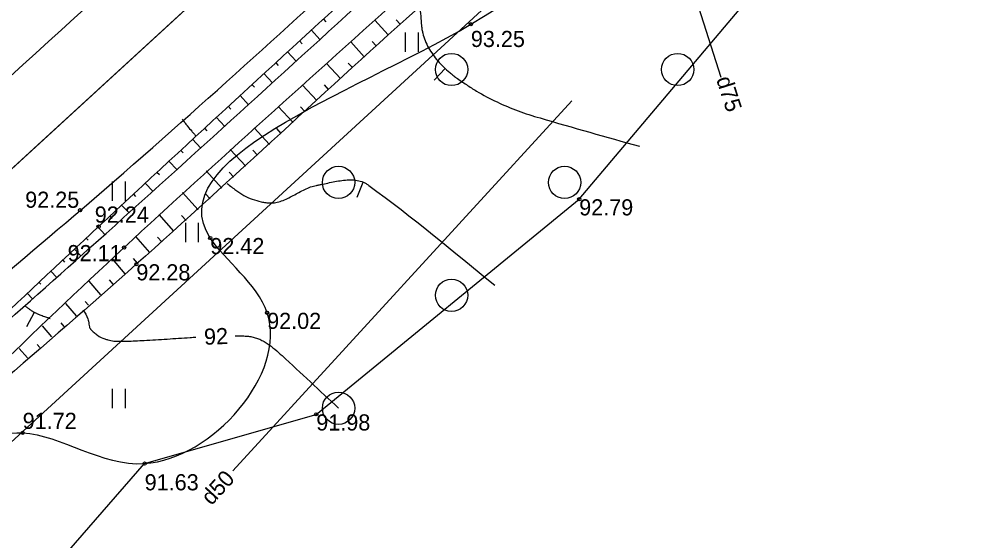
# Model space of a CAD drawing. Extents: x 551610 to 552368, y 324982 to 326143.
# Drawn here: x 551768.61 to 551798.02, y 325268.41 to 325284.57 of the extents above; entities that cross this region are included whole.
import ezdxf

# ---------------------------------------------------------------- set-up
doc = ezdxf.new("R2010")
doc.units = 0
for name, color, linetype in [('CELI_CMAL_####_####_#', 7, 'Continuous'), ('DREN_VADP_####_####_#', 7, 'Continuous'), ('DREN_VADP_####_TKST_#', 7, 'Continuous'), ('DREN_VADP_KLKT_####_#', 7, 'Continuous'), ('DREN_VADP_KLKT_TKST_#', 7, 'Continuous'), ('RAMI_UZMR_####_####_#', 7, 'Continuous'), ('RELJ_AATZ_####_TKST_#', 7, 'Continuous'), ('RELJ_ELEM_####_####_#', 7, 'Continuous'), ('RELJ_HORZ_####_TKST_#', 7, 'Continuous'), ('RELJ_HORZ_PAMT_####_#', 7, 'Continuous'), ('RELJ_HORZ_RESN_####_#', 7, 'Continuous'), ('RELJ_NOGA_####_####_#', 7, 'Continuous'), ('RELJ_NOGL_####_####_#', 7, 'Continuous'), ('ROBZ_IERR_####_####_#', 7, 'Continuous'), ('ROBZ_PROJ_####_####_#', 7, 'Continuous'), ('ROBZ_UZMR_####_####_#', 7, 'Continuous'), ('TERT_ELEM_####_####_#', 7, 'Continuous'), ('TERT_KONT_####_####_#', 7, 'Continuous')]:
    doc.layers.add(name, color=color, linetype=linetype)

msp = doc.modelspace()

# ---------------------------------------------------------------- linework, layer by layer
at = {"layer": 'CELI_CMAL_####_####_#'}
for points in [[(551754.2439999998, 325262.534), (551754.244, 325262.53400000004), (551763.48, 325271.782), (551770.302, 325278.46400000004), (551779.4010000001, 325286.587), (551789.108, 325295.262), (551795.0087323809, 325300.2572601932), (551798.0009402771, 325302.70637850364), (551800.9380000001, 325305.207), (551807.3503541797, 325310.742704979), (551810.5351232454, 325313.5299534874), (551813.76, 325316.271), (551826.8520000001, 325326.626)], [(551782.413, 325295.535), (551777.4820000001, 325291.074), (551764.7640000001, 325279.524), (551750.088, 325265.539), (551739.117, 325253.881), (551729.333, 325242.199), (551722.878, 325233.479), (551715.226, 325221.006), (551708.5060000002, 325208.21900000004), (551699.147, 325178.327), (551697.8790000001, 325163.82800000004), (551698.1310000002, 325147.0790000001), (551697.788, 325133.32200000004), (551697.162, 325123.276), (551695.5750000001, 325111.73500000004), (551693.14, 325100.661), (551688.204, 325089.944), (551685.1560000001, 325085.248), (551675.056, 325077.519), (551669.724, 325076.946), (551666.32, 325077.236), (551652.4080000002, 325080.31700000004)]]:
    msp.add_spline(points, degree=3, dxfattribs=at)
at = {"layer": 'DREN_VADP_####_####_#'}
msp.add_lwpolyline([(551785.7207000004, 325282.02490000054), (551775.2259025783, 325270.55417764105)], dxfattribs=at)
at = {"layer": 'DREN_VADP_KLKT_####_#'}
msp.add_lwpolyline([(551789.4911000002, 325285.4296000004), (551790.3399735402, 325282.76553019823)], dxfattribs=at)
at = {"layer": 'RAMI_UZMR_####_####_#'}
msp.add_lwpolyline([(551750.4300000002, 325254.32200000004), (551759.091, 325258.74), (551762.551, 325259.36200000014), (551772.496, 325270.7850000001), (551777.8100000002, 325272.309), (551785.9520000002, 325278.97700000013), (551794.791, 325289.4590000001), (551807.65, 325297.978), (551819.346, 325307.7360000001), (551822.2100000001, 325310.8290000001), (551827.2120000002, 325313.7420000001), (551831.187, 325317.82200000004), (551836.0850000001, 325323.65400000004), (551844.3520000001, 325327.67800000013), (551852.07, 325335.114), (551870.263, 325351.278), (551877.998, 325358.386), (551880.083, 325360.283), (551889.174, 325368.30800000014), (551894.2780000002, 325373.55), (551898.5800000001, 325376.03100000013), (551903.6830000001, 325379.648), (551915.485, 325389.276), (551920.586, 325393.516)], dxfattribs=at)
at = {"layer": 'RELJ_ELEM_####_####_#'}
for centre in [(551782.597, 325284.402), (551785.9520000002, 325278.977), (551770.4960284407, 325278.63635190943), (551771.07, 325278.13), (551774.5280000002, 325277.776), (551771.86, 325277.4810000001), (551772.238, 325276.963), (551776.289, 325275.45800000004), (551777.8100000002, 325272.309), (551768.72, 325271.736), (551772.496, 325270.785)]:
    msp.add_circle(centre, 0.05, dxfattribs=at)
at = {"layer": 'RELJ_HORZ_PAMT_####_#'}
for p, q in [((551781.4593729314, 325282.66750161356), (551781.8012801366, 325283.03232960467)), ((551779.0727008139, 325279.04693940625), (551779.2627282446, 325279.50942137954))]:
    msp.add_line(p, q, dxfattribs=at)
for points in [[(551781.0211657637, 325284.9556647921), (551781.0696694076, 325284.36108719016), (551781.0843138404, 325284.2411618296), (551781.108202192, 325284.12328644865), (551781.1818078285, 325283.89410023397), (551781.4190150811, 325283.46488825476), (551781.7508460104, 325283.0800849911), (551781.9427312427, 325282.90640967106), (551782.0435013314, 325282.8246163715), (551782.1468554607, 325282.7463241818), (551782.4576266336, 325282.5296836899), (551782.7707386474, 325282.3327046323), (551783.4068966853, 325281.9929320549), (551784.0611525464, 325281.71740891895), (551784.3968868396, 325281.6007416633), (551784.7393292033, 325281.49653769395), (551787.81635, 325280.62179999996)], [(551773.6574904417, 325281.46418935), (551773.6829076535, 325281.4292742868), (551773.753754043, 325281.3332646291), (551773.789892838, 325281.2858318843), (551773.8082107076, 325281.26231415226), (551773.8267207292, 325281.23895003524), (551773.9533371871, 325281.08754585317), (551774.0183216791, 325281.0131838448), (551774.0836454295, 325280.9390930552)], [(551775.049304087, 325279.4694666539), (551775.3227542352, 325279.25506994687), (551775.5629393844, 325279.0984562687), (551775.8296534297, 325278.978472361), (551776.106849149, 325278.8987387964), (551776.24436288, 325278.8750973221), (551776.311971131, 325278.8675309119), (551776.3784793216, 325278.86287614837), (551776.5581951989, 325278.8761187169), (551776.7378398791, 325278.9261542708), (551777.0970101999, 325279.0943172341), (551777.4561793876, 325279.2827908369), (551777.6358226517, 325279.3582146902), (551777.8155365463, 325279.40700087784), (551777.9125402496, 325279.4255234029), (551778.0132529682, 325279.4466313365), (551778.2231324683, 325279.4922705043), (551778.6579968448, 325279.5669115727), (551779.077361957, 325279.56159729377), (551779.2678673773, 325279.50729227724), (551779.3559869436, 325279.463436491), (551779.4384600867, 325279.40700087784), (551783.3366322833, 325276.3108008778)]]:
    msp.add_spline(points, degree=3, dxfattribs=at)
at = {"layer": 'RELJ_HORZ_RESN_####_#'}
msp.add_line((551768.8507886577, 325275.0295104056), (551769.0833255706, 325275.47214635555), dxfattribs=at)
for points in [[(551768.7755792055, 325275.68349593476), (551768.849336374, 325275.62804058666), (551768.9234456103, 325275.57324539416), (551768.999167142, 325275.521473387), (551769.0380263396, 325275.4974595247), (551769.0577744652, 325275.48604985717), (551769.0677367745, 325275.48051049275), (551769.0727410676, 325275.4777841971), (551769.0777611965, 325275.475087595), (551769.1447898622, 325275.44164321467), (551769.1789192329, 325275.426183034), (551769.2134215828, 325275.41152573813), (551769.283525297, 325275.38369781355), (551769.3542942199, 325275.35773727694), (551769.4972517573, 325275.30785817414), (551769.5685350666, 325275.2825521204), (551769.574790546, 325275.2802852229)], [(551770.5966090711, 325275.54907057196), (551770.7372621685, 325275.2736907796), (551770.7614294395, 325275.19362887234), (551770.7705610995, 325275.10876935447), (551770.7859938391, 325275.024221848), (551770.80274083, 325274.98366185615), (551770.814538831, 325274.96408973297), (551770.82906435, 325274.9450959754), (551770.9278893714, 325274.8444227083), (551771.0345190779, 325274.762064405), (551771.2659930283, 325274.6466434418), (551771.3583179354, 325274.6192254136), (551771.4511864084, 325274.5978738659), (551771.6392421116, 325274.57556642505), (551771.7654024649, 325274.5734393522), (551771.9437929604, 325274.5777337361), (551772.4789547271, 325274.60064089904), (551773.1925309425, 325274.64541861316), (551773.9062166085, 325274.69207901467), (551774.0847385444, 325274.7027092703)], [(551775.3039164764, 325274.747937324), (551775.4637180638, 325274.7454020797), (551775.604249258, 325274.7382678067), (551775.6744769269, 325274.7324486324), (551775.7446739445, 325274.7249286235), (551775.8870466478, 325274.69650421175), (551775.9567999507, 325274.67508452595), (551776.0258014601, 325274.64958652743), (551776.1603169917, 325274.586729064), (551776.2864546938, 325274.5094194944), (551776.5276253296, 325274.32822292025), (551776.7503050521, 325274.12979220063), (551778.5, 325272.5)]]:
    msp.add_spline(points, degree=3, dxfattribs=at)
at = {"layer": 'RELJ_NOGA_####_####_#'}
for p, q in [((551778.029539335, 325284.5608400789), (551778.108714918, 325284.4743260387)), ((551780.4061078833, 325284.4051171148), (551780.2827515274, 325284.54227293574)), ((551780.0351278242, 325284.06989573216), (551779.6226526357, 325284.524285657)), ((551777.6606885273, 325284.22327663057), (551777.9246656856, 325283.9348325216)), ((551777.2918377196, 325283.8857131823), (551777.3711176958, 325283.79908507306)), ((551779.2962839785, 325283.3960214552), (551778.8769724864, 325283.8526357022)), ((551779.6652218548, 325283.7334892173), (551779.5408551777, 325283.86996560724)), ((551776.9229869118, 325283.5481497339), (551777.1875429284, 325283.2590731149)), ((551776.5543619255, 325283.2103397044), (551776.633807508, 325283.12365054234)), ((551778.5604991505, 325282.7188070009), (551778.1305301876, 325283.18491378153)), ((551778.9280122424, 325283.0578263621), (551778.800652741, 325283.1958901117)), ((551776.1857435924, 325282.8725224097), (551776.4506192855, 325282.58349624695)), ((551775.8172306903, 325282.5345901738), (551775.8967558176, 325282.44796864013)), ((551777.8269147222, 325282.03920929594), (551777.382088303, 325282.5183985758)), ((551778.1934605425, 325282.3792741016), (551778.0623512454, 325282.52094738936)), ((551775.4489122399, 325282.1964459456), (551775.7136644012, 325281.9080686862)), ((551775.0808678446, 325281.8580034908), (551775.1601293727, 325281.771833184)), ((551777.0940182419, 325281.3588691242), (551776.6348825498, 325281.853473069)), ((551777.4604664821, 325281.69903921004), (551777.3248721655, 325281.84510819375)), ((551774.7129354655, 325281.51943930343), (551774.9763221713, 325281.233865415)), ((551774.3453926791, 325281.18045213533), (551774.4238822572, 325281.0953507482)), ((551776.3608971748, 325280.6787710809), (551775.8886434482, 325281.18831514847)), ((551776.7275700019, 325281.0186990383), (551776.5877062455, 325281.16936727613)), ((551773.9779324816, 325280.84137553733), (551774.2377525003, 325280.5603981407)), ((551773.6108799652, 325280.5018576202), (551773.6880123038, 325280.41861989774)), ((551775.6266564608, 325279.99988242943), (551775.1458247817, 325280.5227255178)), ((551775.9939811565, 325280.3391058471), (551775.8508441836, 325280.49407588464)), ((551773.2441461515, 325280.16199544567), (551773.4978324906, 325279.88890090206)), ((551774.8898716178, 325279.3237562037), (551774.4050125141, 325279.8535231416)), ((551772.8778153283, 325279.82169891614), (551772.9525291583, 325279.74126912485)), ((551775.2586264403, 325279.6614243019), (551775.1133432041, 325279.81940128066)), ((551772.511896198, 325279.4809598312), (551772.7557760781, 325279.2191724257)), ((551772.1463805141, 325279.1397881481), (551772.2177235918, 325279.0634608225)), ((551774.1495477068, 325278.65150857205), (551773.6707063987, 325279.18249173416)), ((551774.5202639039, 325278.98702195357), (551774.3755914788, 325279.1466778171)), ((551771.7812540225, 325278.79819997447), (551772.0119416307, 325278.5523462328)), ((551771.4166332509, 325278.4560717924), (551771.4832015347, 325278.3851270989)), ((551773.4046577243, 325277.984325433), (551772.9419575734, 325278.50679528026)), ((551773.7777890974, 325278.31715064443), (551773.6358046487, 325278.4753163192)), ((551771.0524588126, 325278.11346872343), (551771.2649099389, 325277.8880387647)), ((551772.6539787755, 325277.3236644041), (551772.2183163001, 325277.8240094633)), ((551773.0300796501, 325277.65312941646), (551772.8947099597, 325277.8069544319)), ((551770.6885858721, 325277.7705452873), (551770.749134443, 325277.7062977491)), ((551770.3247129314, 325277.42762185115), (551770.5159189451, 325277.2247348883)), ((551769.9608399908, 325277.08469841495), (551770.015015028, 325277.02721377544)), ((551771.8974818473, 325276.66967034375), (551771.4984862714, 325277.13285309245)), ((551772.2762482439, 325276.9960687847), (551772.1508802002, 325277.14107282844)), ((551769.5969670501, 325276.7417749788), (551769.7669279511, 325276.56143101177)), ((551769.2330941095, 325276.3988515426), (551769.2808956129, 325276.3481298019)), ((551771.1398293362, 325276.0170121848), (551770.7770786686, 325276.4381192382)), ((551771.5186555918, 325276.3433412643), (551771.4043936552, 325276.4759847346)), ((551768.8692211688, 325276.0559281064), (551769.0179369572, 325275.89812713536)), ((551770.3821768252, 325275.36435402586), (551770.0556710659, 325275.743385384)), ((551770.7610030806, 325275.6906831053), (551770.6576146166, 325275.810703867)), ((551770.0033505695, 325275.03802494635), (551769.910835578, 325275.1454229995)), ((551769.6245243141, 325274.7116958669), (551769.3342634632, 325275.04865152977)), ((551768.866871803, 325274.0590377079), (551768.6128558604, 325274.3539176755)), ((551769.2456980585, 325274.3853667874), (551769.1640565394, 325274.480142132))]:
    msp.add_line(p, q, dxfattribs=at)
msp.add_spline([(551763.775, 325271.255), (551771.07, 325278.13), (551779.811, 325286.19200000004), (551789.387, 325294.908), (551800.971, 325305.18100000004), (551813.887, 325316.15900000004), (551826.8520000001, 325326.626), (551836.746, 325334.125), (551846.709, 325341.407), (551855.8740000001, 325349.03600000014), (551858.6770000003, 325351.444), (551859.189, 325351.392), (551859.076, 325350.886), (551856.646, 325348.588), (551847.415, 325340.55600000004), (551837.627, 325332.61000000004), (551827.696, 325325.021), (551815.106, 325314.0900000001), (551802.474, 325303.9810000001), (551791.583, 325294.202), (551781.159, 325285.07800000004), (551772.238, 325276.963), (551763.557, 325269.48500000004)], degree=3, dxfattribs=at)
at = {"layer": 'RELJ_NOGL_####_####_#'}
msp.add_spline([(551763.775, 325271.255), (551771.301, 325277.92000000004), (551780.114, 325285.932), (551790.111, 325294.974), (551801.314, 325304.859), (551814.119, 325315.875), (551827.252, 325325.891), (551837.1800000002, 325333.60000000003), (551846.9520000002, 325341.093), (551856.0550000002, 325348.869), (551858.718, 325351.1060000001), (551858.834, 325350.95300000004), (551856.2020000002, 325348.7800000001), (551847.127, 325340.93100000004), (551837.338, 325333.414), (551827.3400000001, 325325.74), (551814.423, 325315.446), (551801.584, 325304.5900000001), (551790.4770000001, 325294.5790000001), (551780.638, 325285.451), (551771.86, 325277.4810000001), (551763.557, 325269.48500000004)], degree=3, dxfattribs=at)
at = {"layer": 'ROBZ_IERR_####_####_#'}
msp.add_lwpolyline([(552030.8355015758, 325604.43340260437), (552066.7479999998, 325608.9710000009), (552072.4510000004, 325609.6919999998), (552057.9069999997, 325582.4470000006), (551954.7379999999, 325442.1850000005), (551918.8030000003, 325406.1400000006), (551858.3049999997, 325351.84500000067), (551779.875, 325290.48599999957), (551742.1200000001, 325255.8110000007), (551717.5760000004, 325225.85799999913), (551708.1109999996, 325209.56200000085), (551703.4749999996, 325193.0069999993), (551698.8150000004, 325175.9509999994), (551697.3150000004, 325154.9450000003), (551695.5219999999, 325117.1779999994), (551688.324, 325096.47199999914), (551680.8269999997, 325086.56900000013), (551676.0290000001, 325082.3670000006), (551665.8320000004, 325079.3660000004), (551637.130936602, 325087.5139416568)], dxfattribs=at)
at = {"layer": 'ROBZ_PROJ_####_####_#'}
for points in [[(551636.9026536072, 325087.5787488905), (551665.8320000004, 325079.3660000004), (551676.0290000001, 325082.3670000006), (551680.8269999997, 325086.56900000013), (551688.324, 325096.47199999914), (551695.5219999999, 325117.1779999994), (551697.3150000004, 325154.9450000003), (551698.8150000004, 325175.9509999994), (551703.4749999996, 325193.0069999993), (551708.1109999996, 325209.56200000085), (551717.5760000004, 325225.85799999913), (551742.1200000001, 325255.8110000007), (551779.875, 325290.48599999957), (551858.3049999997, 325351.84500000067), (551918.8030000003, 325406.1400000006), (551954.7379999999, 325442.1850000005), (552057.9069999997, 325582.4470000006)], [(552065.0240000002, 325571.6610000004), (552021.9220000004, 325520.0189999994), (551958.7029999997, 325442.8200000003), (551936.4249999998, 325416.5089999996), (551858.3839999996, 325346.8259999994), (551824.8669999996, 325321.3279999998), (551809.176, 325308.95600000024), (551762.9469999997, 325266.4729999993), (551743.9299999997, 325247.02899999917), (551741.9689999997, 325243.8029999994), (551725.2079999996, 325220.7620000001), (551714.2920000004, 325199.4450000003), (551711.5659999996, 325192.27999999933), (551707.318, 325174.5920000002), (551708.75, 325132.65200000076), (551708.9179999996, 325111.97399999946), (551703.2100000001, 325112.7709999997), (551698.5219999999, 325091.4269999992), (551680.3049999997, 325068.9820000008), (551659.9000000004, 325070.2650000006), (551636.6049511868, 325077.09034051927)]]:
    msp.add_lwpolyline(points, dxfattribs=at)
at = {"layer": 'ROBZ_UZMR_####_####_#'}
msp.add_lwpolyline([(551745.9285475551, 325077.7865934619), (551703.2100000001, 325112.7709999997), (551708.9179999996, 325111.97399999946), (551708.75, 325132.65200000076), (551707.318, 325174.5920000002), (551711.5659999996, 325192.27999999933), (551714.2920000004, 325199.4450000003), (551725.2079999996, 325220.7620000001), (551741.9689999997, 325243.8029999994), (551743.9299999997, 325247.02899999917), (551762.9469999997, 325266.4729999993), (551809.176, 325308.95600000024), (551824.8669999996, 325321.3279999998), (551858.3839999996, 325346.8259999994), (551859.4560000002, 325345.5170000009), (551878.6628803568, 325323.25660650834)], dxfattribs=at)
at = {"layer": 'TERT_ELEM_####_####_#'}
for p, q in [((551780.5761930336, 325283.54640330595), (551780.5761930336, 325284.14640330593)), ((551780.9761930336, 325283.54640330595), (551780.9761930336, 325284.14640330593)), ((551771.5, 325278.92478186544), (551771.5, 325279.5247818654)), ((551771.9, 325278.92478186544), (551771.9, 325279.5247818654)), ((551773.7668814558, 325277.6492243513), (551773.7668814558, 325278.24922435125)), ((551774.1668814558, 325277.6492243513), (551774.1668814558, 325278.24922435125)), ((551771.5, 325272.5), (551771.5, 325273.10000000003)), ((551771.9, 325272.5), (551771.9, 325273.10000000003))]:
    msp.add_line(p, q, dxfattribs=at)
for centre in [(551782, 325283), (551789, 325283), (551778.5, 325279.5), (551785.5, 325279.5), (551782, 325276), (551778.5, 325272.5)]:
    msp.add_circle(centre, 0.5, dxfattribs=at)
at = {"layer": 'TERT_KONT_####_####_#'}
for points in [[(551715.682, 325237.194), (551719.6310000002, 325233.982), (551721.713, 325233.332), (551727.219, 325242.858), (551736.745, 325255.10000000003), (551749.7150000001, 325269.30600000004), (551763.22, 325281.319), (551775.689, 325291.952), (551781.3590000002, 325297.365), (551791.99, 325307.364), (551802.1510000001, 325315.646), (551807.744, 325319.425), (551816.002, 325327.048), (551829.752, 325338.868), (551842.682, 325346.808), (551851.649, 325353.604), (551864.3740000001, 325363.65), (551877.061, 325374.152), (551888.659, 325383.998), (551898.8620000001, 325392.13200000004), (551908.595, 325401.661), (551921.314, 325415.12), (551926.941, 325420.561), (551925.641, 325423.149), (551920.243, 325424.466)], [(551762.551, 325259.362), (551763.144, 325264.118), (551763.978, 325267.212), (551768.72, 325271.736), (551772.496, 325270.785), (551776.289, 325275.45800000004), (551774.5280000002, 325277.776), (551782.597, 325284.402), (551792.051, 325293.607), (551803.257, 325302.71), (551814.618, 325312.22), (551814.9767815643, 325312.52138088783), (551822.2100000001, 325310.8290000001), (551827.2120000002, 325313.7420000001), (551831.187, 325317.82200000004), (551830.039, 325323.563), (551832.86, 325327.054), (551836.0850000001, 325323.65400000004), (551837.001, 325328.296), (551837.573, 325331.406), (551844.811, 325337.67000000004), (551846.1029704096, 325338.82700230164), (551860.152, 325343.998)]]:
    msp.add_spline(points, degree=3, dxfattribs=at)

# ---------------------------------------------------------------- texts
at = {"layer": 'DREN_VADP_####_TKST_#'}
msp.add_text('d50', height=0.5, rotation=47.54397031794919, dxfattribs=at).set_placement((551774.5637346114, 325269.4639085992))
at = {"layer": 'DREN_VADP_KLKT_TKST_#'}
msp.add_text('d75', height=0.5, rotation=287.6870012562714, dxfattribs=at).set_placement((551790.1886703592, 325282.7034308885))
at = {"layer": 'RELJ_AATZ_####_TKST_#'}
for s, p in [('93.25', (551782.597, 325283.69706065365)), ('92.25', (551768.7968414284, 325278.7125058271)), ('92.79', (551785.9520000002, 325278.477)), ('92.24', (551770.9516861347, 325278.25286118436)), ('92.42', (551774.5280000002, 325277.276)), ('92.11', (551770.1110124266, 325277.05821419647)), ('92.28', (551772.238, 325276.463)), ('92.02', (551776.289, 325274.95800000004)), ('91.72', (551768.72, 325271.8571824581)), ('91.98', (551777.8100000002, 325271.809)), ('91.63', (551772.496, 325269.95394413284))]:
    msp.add_text(s, height=0.5, dxfattribs=at).set_placement(p)
at = {"layer": 'RELJ_HORZ_####_TKST_#'}
msp.add_text('92', height=0.5, rotation=2.1680939243551394, dxfattribs=at).set_placement((551774.3439433288, 325274.4643030221))

doc.saveas('drawing.dxf')
